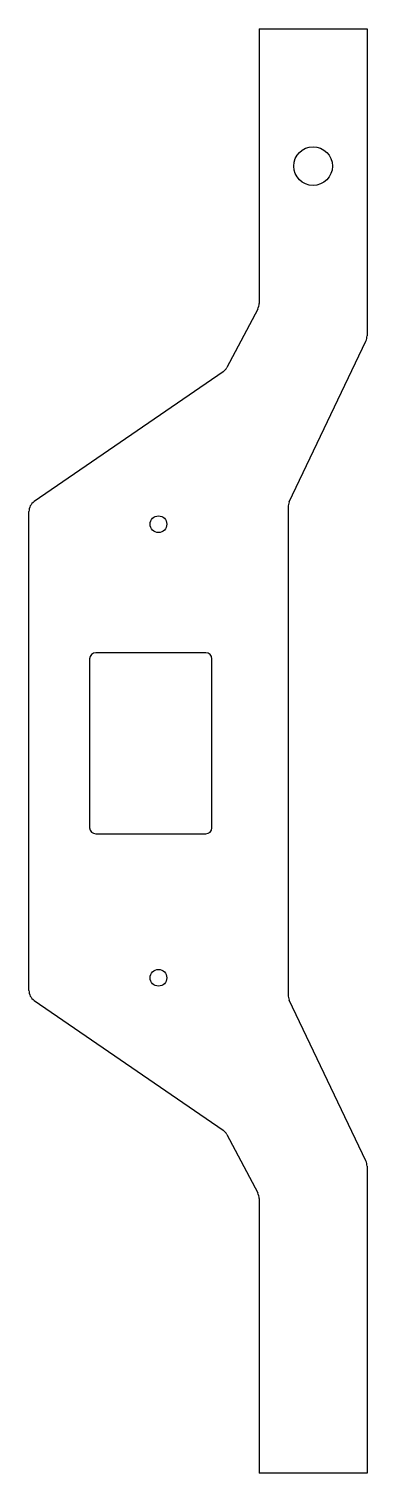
# Model space of a CAD drawing. Header units: metres. Extents: x 1384 to 1550, y -274 to 436.
import ezdxf

# ---------------------------------------------------------------- set-up
doc = ezdxf.new("R2010")
doc.units = ezdxf.units.M

msp = doc.modelspace()

# ---------------------------------------------------------------- linework, layer by layer
at = {"color": 250, "linetype": 'Continuous'}
for p, q in [((1497.18, 436), (1497.18, 301.07)), ((1497.18, 436), (1550.18, 436)), ((1550.18, 436), (1550.18, 285.07)), ((1496.49, 298.28), (1481.39, 269.56)), ((1511.96, 203.48), (1549.6, 282.49)), ((1479.48, 267.41), (1386.78, 203.63)), ((1511.38, 200.9), (1511.38, -38.9)), ((1384.18, -36.68), (1384.18, 198.68)), ((1470.98, 129.3), (1416.98, 129.3)), ((1413.98, 126.3), (1413.98, 43.3)), ((1473.98, 43.3), (1473.98, 126.3)), ((1416.98, 40.3), (1470.98, 40.3)), ((1386.78, -41.63), (1479.48, -105.41)), ((1549.6, -120.49), (1511.96, -41.48)), ((1481.39, -107.56), (1496.49, -136.28)), ((1550.18, -123.07), (1550.18, -274)), ((1497.18, -139.07), (1497.18, -274)), ((1550.18, -274), (1497.18, -274))]:
    msp.add_line(p, q, dxfattribs=at)
for centre, radius in [((1523.68, 368.54), 9.5), ((1447.78, 192.5), 4.1), ((1447.78, -30.5), 4.1)]:
    msp.add_circle(centre, radius, dxfattribs=at)
for centre, radius, start, end in [((1491.18, 301.07), 6, 332.26541, 0), ((1544.18, 285.07), 6, 334.53083, 0), ((1476.08, 272.36), 6, 304.53083, 332.26541), ((1390.18, 198.68), 6, 124.53083, 180), ((1517.38, 200.9), 6, 154.53083, 180), ((1416.98, 126.3), 3, 90, 180), ((1470.98, 126.3), 3, 0, 90), ((1416.98, 43.3), 3, 180, 270), ((1470.98, 43.3), 3, 270, 0), ((1390.18, -36.68), 6, 180, 235.46917), ((1517.38, -38.9), 6, 180, 205.46917), ((1476.08, -110.36), 6, 27.73459, 55.46917), ((1544.18, -123.07), 6, 0, 25.46917), ((1491.18, -139.07), 6, 0, 27.73459)]:
    msp.add_arc(centre, radius, start, end, dxfattribs=at)

doc.saveas('drawing.dxf')
